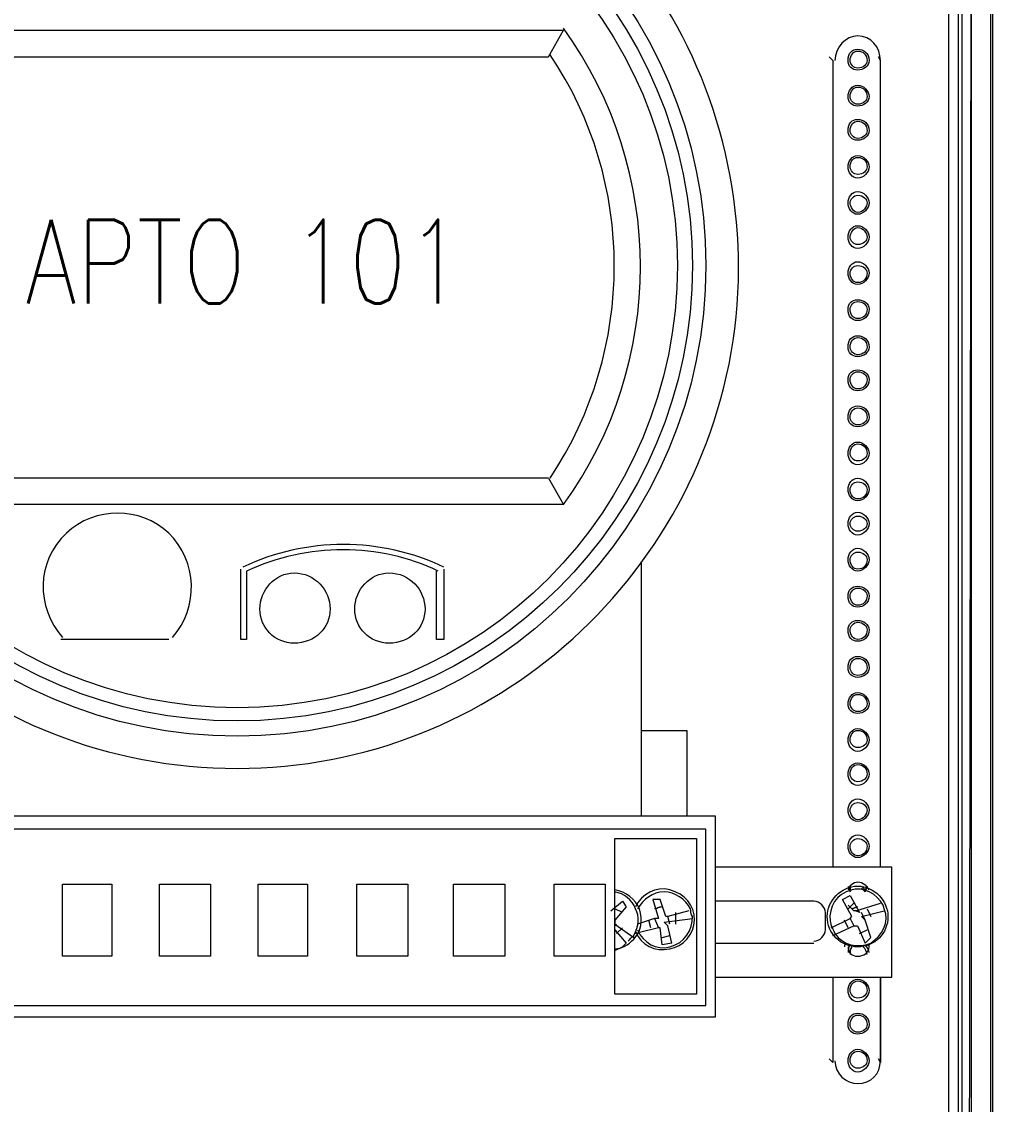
# Model space of a CAD drawing. Header units: metres. Extents: x 2999 to 3164, y 1641 to 1678.
# Drawn here: x 3003.38 to 3004.174, y 1653.873 to 1654.758 of the extents above; entities that cross this region are included whole.
import ezdxf

# ---------------------------------------------------------------- set-up
doc = ezdxf.new("R2010")
doc.units = ezdxf.units.M
doc.linetypes.add('CONTORNO_QUADRO_T', pattern=[0.35, 0.2, -0.15])
doc.styles.add('ROMANS', font='ROMANS.shx', dxfattribs={"width": 0.8, "height": 0.1})

msp = doc.modelspace()

# ---------------------------------------------------------------- linework, layer by layer
at = {"color": 7, "linetype": 'Continuous', "lineweight": 20, "true_color": 0x000007}
for points in [[(3004.14961, 1654.99513), (3004.1465, 1654.99823), (3004.14961, 1655.1317), (3004.1465, 1655.12704), (3004.1465, 1653.40594)], [(3004.13874, 1653.40594), (3004.13874, 1655.12704), (3004.13874, 1655.12704)], [(3004.17288, 1655.11773), (3004.17288, 1652.69204), (3004.17288, 1652.69204)], [(3004.17444, 1655.10997), (3004.17444, 1652.69049), (3004.17444, 1652.69049)], [(3004.15736, 1652.75412), (3004.15736, 1654.99978), (3004.14961, 1654.99513), (3004.14961, 1652.75412)], [(3004.15736, 1652.75412), (3004.15426, 1652.75722), (3004.15736, 1654.99978), (3004.15426, 1655.00289)], [(3003.28672, 1654.75147), (3003.8237, 1654.75147), (3003.8237, 1654.75147)], [(3003.29759, 1654.72975), (3003.81128, 1654.72975), (3003.8237, 1654.75147)], [(3004.04407, 1654.72664), (3004.04097, 1654.72975), (3004.04097, 1654.72975)], [(3004.04407, 1654.72664), (3004.04407, 1654.06706), (3004.04407, 1654.06706)], [(3004.04407, 1654.72664), (3004.04407, 1654.06706), (3004.04407, 1654.06706)], [(3004.08287, 1654.72664), (3004.08132, 1654.72975), (3004.08132, 1654.72975)], [(3004.08287, 1654.06706), (3004.08287, 1654.72664), (3004.08287, 1654.72664)], [(3004.08287, 1654.06706), (3004.08287, 1654.72664), (3004.08287, 1654.72664)], [(3003.81128, 1654.38521), (3003.29759, 1654.38521), (3003.29759, 1654.38521)], [(3003.81128, 1654.38521), (3003.8237, 1654.36349), (3003.8237, 1654.36349)], [(3003.8237, 1654.36349), (3003.28672, 1654.36349), (3003.28672, 1654.36349)], [(3003.88733, 1654.31693), (3003.88733, 1654.10897), (3003.88733, 1654.10897)], [(3003.56452, 1654.30917), (3003.56452, 1654.2533), (3003.55987, 1654.2533), (3003.55987, 1654.31072)], [(3003.72592, 1654.31072), (3003.72592, 1654.2533), (3003.71972, 1654.2533)], [(3003.71972, 1654.2533), (3003.71972, 1654.30917), (3003.71972, 1654.30917)], [(3003.50089, 1654.2533), (3003.41243, 1654.2533), (3003.41243, 1654.2533)], [(3003.88733, 1654.1788), (3003.92457, 1654.1788), (3003.92457, 1654.10897)], [(3003.15946, 1654.10897), (3003.94785, 1654.10897), (3003.94785, 1654.10897)], [(3003.94785, 1654.10897), (3003.94785, 1653.94446), (3003.94785, 1653.94446)], [(3003.94009, 1654.0981), (3003.17033, 1654.0981), (3003.17033, 1654.0981)], [(3003.94009, 1653.95377), (3003.94009, 1654.0981), (3003.94009, 1654.0981)], [(3003.8656, 1653.96308), (3003.8656, 1654.09034), (3003.8656, 1654.09034)], [(3003.8656, 1654.09034), (3003.93233, 1654.09034), (3003.93233, 1654.09034)], [(3003.93233, 1654.09034), (3003.93233, 1653.96308), (3003.93233, 1653.96308)], [(3004.09218, 1654.06706), (3003.94785, 1654.06706), (3003.94785, 1654.06706)], [(3004.09218, 1653.97705), (3004.09218, 1654.06706), (3004.09218, 1654.06706)], [(3003.41398, 1653.99412), (3003.41398, 1654.0531), (3003.41398, 1654.0531)], [(3003.41398, 1654.0531), (3003.45433, 1654.0531), (3003.45433, 1654.0531)], [(3003.45433, 1654.0531), (3003.45433, 1653.99412), (3003.45433, 1653.99412)], [(3003.53503, 1654.0531), (3003.53503, 1653.99412), (3003.49313, 1653.99412)], [(3003.49313, 1654.0531), (3003.53503, 1654.0531), (3003.53503, 1654.0531)], [(3003.49313, 1653.99412), (3003.49313, 1654.0531), (3003.49313, 1654.0531)], [(3003.57383, 1653.99412), (3003.57383, 1654.0531), (3003.57383, 1654.0531)], [(3003.57383, 1654.0531), (3003.61418, 1654.0531), (3003.61418, 1654.0531)], [(3003.61418, 1654.0531), (3003.61418, 1653.99412), (3003.61418, 1653.99412)], [(3003.65453, 1653.99412), (3003.65453, 1654.0531), (3003.65453, 1654.0531)], [(3003.65453, 1654.0531), (3003.69644, 1654.0531), (3003.69644, 1654.0531)], [(3003.69644, 1654.0531), (3003.69644, 1653.99412), (3003.69644, 1653.99412)], [(3003.77559, 1653.99412), (3003.73368, 1653.99412), (3003.73368, 1654.0531), (3003.77559, 1654.0531)], [(3003.77559, 1654.0531), (3003.77559, 1653.99412), (3003.77559, 1653.99412)], [(3003.81594, 1653.99412), (3003.81594, 1654.0531), (3003.85784, 1654.0531)], [(3003.85784, 1654.0531), (3003.85784, 1653.99412), (3003.85784, 1653.99412)], [(3004.05649, 1654.05155), (3004.05804, 1654.04689), (3004.05804, 1654.04689)], [(3004.05804, 1654.05155), (3004.05804, 1654.04844), (3004.05959, 1654.04844)], [(3004.07201, 1654.05155), (3004.07046, 1654.04844), (3004.06735, 1654.05155)], [(3004.07201, 1654.05155), (3004.07046, 1654.04689), (3004.06735, 1654.04999)], [(3004.04252, 1654.0174), (3004.05804, 1654.02516), (3004.05959, 1654.02671), (3004.05183, 1654.04068), (3004.05804, 1654.04379), (3004.0658, 1654.02982), (3004.0627, 1654.03137), (3004.08287, 1654.03758)], [(3003.86249, 1654.03137), (3003.87181, 1654.03913), (3003.87491, 1654.03447), (3003.8656, 1654.02361), (3003.8656, 1654.02051), (3003.88112, 1654.00964)], [(3003.92612, 1654.03137), (3003.90905, 1654.02671), (3003.9075, 1654.02671), (3003.90285, 1654.04068), (3003.89664, 1654.04068), (3003.90129, 1654.02516), (3003.89819, 1654.02516), (3003.88422, 1654.02051)], [(3003.9044, 1654.03447), (3003.89819, 1654.03292), (3003.89819, 1654.03292)], [(3004.02855, 1654.03913), (3003.94785, 1654.03913), (3003.94785, 1654.03913)], [(3004.06114, 1654.03758), (3004.05649, 1654.03292), (3004.05649, 1654.03292)], [(3004.05959, 1654.03292), (3004.05649, 1654.03603), (3004.05649, 1654.03603)], [(3004.06425, 1654.03447), (3004.05959, 1654.03292), (3004.05959, 1654.03292)], [(3004.06425, 1654.03137), (3004.06114, 1654.03137), (3004.05959, 1654.03292), (3004.06425, 1654.03447)], [(3003.87181, 1654.02982), (3003.8656, 1654.03292), (3003.8656, 1654.03292)], [(3003.89819, 1654.02516), (3003.90129, 1654.0174), (3003.90129, 1654.0174)], [(3003.91216, 1654.00499), (3003.90905, 1654.01895), (3003.90595, 1654.02206), (3003.92923, 1654.02516)], [(3003.91061, 1654.02051), (3003.90905, 1654.02671), (3003.90905, 1654.02671)], [(3003.91526, 1654.02982), (3003.91526, 1654.02051), (3003.91526, 1654.02051)], [(3004.03786, 1654.01585), (3004.03786, 1654.02982), (3004.03786, 1654.02982)], [(3004.05804, 1654.02516), (3004.06114, 1654.01895), (3004.06114, 1654.01895)], [(3004.06114, 1654.01895), (3004.06425, 1654.01895), (3004.07046, 1654.00499), (3004.07511, 1654.00964), (3004.07046, 1654.02361), (3004.06735, 1654.02671), (3004.08598, 1654.03137)], [(3004.07046, 1654.02361), (3004.06735, 1654.02982), (3004.06735, 1654.02982)], [(3004.07201, 1654.03292), (3004.07511, 1654.02671), (3004.07511, 1654.02671)], [(3003.8656, 1654.01895), (3003.86715, 1654.02051), (3003.86715, 1654.02051)], [(3003.8656, 1654.01585), (3003.87491, 1654.00499), (3003.87491, 1654.00499)], [(3003.87181, 1654.0174), (3003.86715, 1654.01275), (3003.86715, 1654.01275)], [(3003.91216, 1654.00499), (3003.9044, 1654.00343), (3003.90285, 1654.0174), (3003.90129, 1654.0174), (3003.88267, 1654.01275)], [(3003.89509, 1654.0174), (3003.89353, 1654.02361), (3003.89353, 1654.02361)], [(3004.04407, 1654.01119), (3004.06114, 1654.01895), (3004.06114, 1654.01895)], [(3004.05649, 1654.0174), (3004.05338, 1654.02361), (3004.05338, 1654.02361)], [(3004.0658, 1654.01275), (3004.07201, 1654.01585), (3004.07201, 1654.01585)], [(3003.9044, 1654.00964), (3003.91061, 1654.01119), (3003.91061, 1654.01119)], [(3003.8656, 1653.99878), (3003.87181, 1654.00188), (3003.87491, 1654.00499)], [(3003.94785, 1654.00499), (3004.02855, 1654.00499), (3004.02855, 1654.00499)], [(3004.05338, 1654.00343), (3004.05338, 1654.00188), (3004.05338, 1654.00188)], [(3004.07356, 1654.00188), (3004.07356, 1654.00343), (3004.07356, 1654.00343)], [(3003.45433, 1653.99412), (3003.41398, 1653.99412), (3003.41398, 1653.99412)], [(3003.61418, 1653.99412), (3003.57383, 1653.99412), (3003.57383, 1653.99412)], [(3003.69644, 1653.99412), (3003.65453, 1653.99412), (3003.65453, 1653.99412)], [(3003.85784, 1653.99412), (3003.81594, 1653.99412), (3003.81594, 1653.99412)], [(3003.94785, 1653.97705), (3004.09218, 1653.97705), (3004.09218, 1653.97705)], [(3004.04407, 1653.97705), (3004.04407, 1653.90721), (3004.04097, 1653.91032)], [(3004.04407, 1653.97705), (3004.04407, 1653.90721), (3004.04407, 1653.90721)], [(3004.08287, 1653.97705), (3004.08287, 1653.90721), (3004.08132, 1653.91032)], [(3004.08287, 1653.90721), (3004.08287, 1653.97705), (3004.08287, 1653.97705)], [(3003.93233, 1653.96308), (3003.8656, 1653.96308), (3003.8656, 1653.96308)], [(3003.17033, 1653.95377), (3003.94009, 1653.95377), (3003.94009, 1653.95377)], [(3003.94785, 1653.94446), (3003.15946, 1653.94446), (3003.15946, 1653.94446)]]:
    msp.add_lwpolyline(points, dxfattribs=at)
for points, knots in [([(3003.47296, 1654.96099), (3003.26655, 1654.91753), (3003.12687, 1654.72664), (3003.1486, 1654.51713), (3003.1486, 1654.51713), (3003.16877, 1654.30762), (3003.3457, 1654.14777), (3003.55676, 1654.14777), (3003.55676, 1654.14777), (3003.76627, 1654.14777), (3003.9432, 1654.30762), (3003.96492, 1654.51713), (3003.96492, 1654.51713), (3003.9851, 1654.72664), (3003.84542, 1654.91753), (3003.63901, 1654.96099)], [0, 0, 0, 0, 0.0625, 0.0625, 0.0625, 0.062501, 0.125, 0.125, 0.125, 0.125001, 0.1875, 0.1875, 0.1875, 0.187501, 1, 1, 1, 1]), ([(3003.94009, 1654.55903), (3003.94009, 1654.77165), (3003.76783, 1654.94236), (3003.55676, 1654.94236), (3003.55676, 1654.94236), (3003.34414, 1654.94236), (3003.17188, 1654.77165), (3003.17188, 1654.55903), (3003.17188, 1654.55903), (3003.17188, 1654.34642), (3003.34414, 1654.17415), (3003.55676, 1654.17415), (3003.55676, 1654.17415), (3003.76783, 1654.17415), (3003.94009, 1654.34642), (3003.94009, 1654.55903)], [0, 0, 0, 0, 0.0625, 0.0625, 0.0625, 0.062501, 0.125, 0.125, 0.125, 0.125001, 0.1875, 0.1875, 0.1875, 0.187501, 1, 1, 1, 1]), ([(3003.92923, 1654.55903), (3003.92923, 1654.76389), (3003.76162, 1654.9315), (3003.55676, 1654.9315), (3003.55676, 1654.9315), (3003.35035, 1654.9315), (3003.18429, 1654.76389), (3003.18429, 1654.55903), (3003.18429, 1654.55903), (3003.18429, 1654.35262), (3003.35035, 1654.18656), (3003.55676, 1654.18656), (3003.55676, 1654.18656), (3003.76162, 1654.18656), (3003.92923, 1654.35262), (3003.92923, 1654.55903)], [0, 0, 0, 0, 0.0625, 0.0625, 0.0625, 0.062501, 0.125, 0.125, 0.125, 0.125001, 0.1875, 0.1875, 0.1875, 0.187501, 1, 1, 1, 1]), ([(3003.91681, 1654.55903), (3003.91681, 1654.75768), (3003.75541, 1654.91908), (3003.55676, 1654.91908), (3003.55676, 1654.91908), (3003.35656, 1654.91908), (3003.19516, 1654.75768), (3003.19516, 1654.55903), (3003.19516, 1654.55903), (3003.19516, 1654.35883), (3003.35656, 1654.19743), (3003.55676, 1654.19743), (3003.55676, 1654.19743), (3003.75541, 1654.19743), (3003.91681, 1654.35883), (3003.91681, 1654.55903)], [0, 0, 0, 0, 0.0625, 0.0625, 0.0625, 0.062501, 0.125, 0.125, 0.125, 0.125001, 0.1875, 0.1875, 0.1875, 0.187501, 1, 1, 1, 1]), ([(3004.08287, 1654.72664), (3004.08287, 1654.73751), (3004.07511, 1654.74682), (3004.06425, 1654.74682), (3004.06425, 1654.74682), (3004.05494, 1654.74682), (3004.04562, 1654.73751), (3004.04562, 1654.72664)], [0, 0, 0, 0, 0.125, 0.125, 0.125, 0.125001, 1, 1, 1, 1]), ([(3004.08287, 1654.72664), (3004.08287, 1654.73751), (3004.07511, 1654.74682), (3004.06425, 1654.74682), (3004.06425, 1654.74682), (3004.05494, 1654.74682), (3004.04562, 1654.73751), (3004.04562, 1654.72664)], [0, 0, 0, 0, 0.125, 0.125, 0.125, 0.125001, 1, 1, 1, 1]), ([(3004.07356, 1654.72664), (3004.07356, 1654.73285), (3004.0689, 1654.73595), (3004.06425, 1654.73595), (3004.06425, 1654.73595), (3004.05959, 1654.73595), (3004.05649, 1654.73285), (3004.05649, 1654.72664), (3004.05649, 1654.72664), (3004.05649, 1654.72199), (3004.05959, 1654.71888), (3004.06425, 1654.71888), (3004.06425, 1654.71888), (3004.0689, 1654.71888), (3004.07356, 1654.72199), (3004.07356, 1654.72664)], [0, 0, 0, 0, 0.0625, 0.0625, 0.0625, 0.062501, 0.125, 0.125, 0.125, 0.125001, 0.1875, 0.1875, 0.1875, 0.187501, 1, 1, 1, 1]), ([(3004.07201, 1654.72664), (3004.07201, 1654.7313), (3004.0689, 1654.7344), (3004.06425, 1654.7344), (3004.06425, 1654.7344), (3004.06114, 1654.7344), (3004.05804, 1654.7313), (3004.05804, 1654.72664), (3004.05804, 1654.72664), (3004.05804, 1654.72354), (3004.06114, 1654.72043), (3004.06425, 1654.72043), (3004.06425, 1654.72043), (3004.0689, 1654.72043), (3004.07201, 1654.72354), (3004.07201, 1654.72664)], [0, 0, 0, 0, 0.0625, 0.0625, 0.0625, 0.062501, 0.125, 0.125, 0.125, 0.125001, 0.1875, 0.1875, 0.1875, 0.187501, 1, 1, 1, 1]), ([(3004.07356, 1654.69716), (3004.07356, 1654.70181), (3004.0689, 1654.70647), (3004.06425, 1654.70647), (3004.06425, 1654.70647), (3004.05959, 1654.70647), (3004.05649, 1654.70181), (3004.05649, 1654.69716), (3004.05649, 1654.69716), (3004.05649, 1654.6925), (3004.05959, 1654.6894), (3004.06425, 1654.6894), (3004.06425, 1654.6894), (3004.0689, 1654.6894), (3004.07356, 1654.6925), (3004.07356, 1654.69716)], [0, 0, 0, 0, 0.0625, 0.0625, 0.0625, 0.062501, 0.125, 0.125, 0.125, 0.125001, 0.1875, 0.1875, 0.1875, 0.187501, 1, 1, 1, 1]), ([(3004.07201, 1654.69716), (3004.07201, 1654.70181), (3004.0689, 1654.70491), (3004.06425, 1654.70491), (3004.06425, 1654.70491), (3004.06114, 1654.70491), (3004.05804, 1654.70181), (3004.05804, 1654.69716), (3004.05804, 1654.69716), (3004.05804, 1654.69405), (3004.06114, 1654.69095), (3004.06425, 1654.69095), (3004.06425, 1654.69095), (3004.0689, 1654.69095), (3004.07201, 1654.69405), (3004.07201, 1654.69716)], [0, 0, 0, 0, 0.0625, 0.0625, 0.0625, 0.062501, 0.125, 0.125, 0.125, 0.125001, 0.1875, 0.1875, 0.1875, 0.187501, 1, 1, 1, 1]), ([(3004.07356, 1654.66922), (3004.07356, 1654.67543), (3004.0689, 1654.67853), (3004.06425, 1654.67853), (3004.06425, 1654.67853), (3004.05959, 1654.67853), (3004.05649, 1654.67543), (3004.05649, 1654.66922), (3004.05649, 1654.66922), (3004.05649, 1654.66456), (3004.05959, 1654.66146), (3004.06425, 1654.66146), (3004.06425, 1654.66146), (3004.0689, 1654.66146), (3004.07356, 1654.66456), (3004.07356, 1654.66922)], [0, 0, 0, 0, 0.0625, 0.0625, 0.0625, 0.062501, 0.125, 0.125, 0.125, 0.125001, 0.1875, 0.1875, 0.1875, 0.187501, 1, 1, 1, 1]), ([(3004.07201, 1654.66922), (3004.07201, 1654.67388), (3004.0689, 1654.67698), (3004.06425, 1654.67698), (3004.06425, 1654.67698), (3004.06114, 1654.67698), (3004.05804, 1654.67388), (3004.05804, 1654.66922), (3004.05804, 1654.66922), (3004.05804, 1654.66612), (3004.06114, 1654.66301), (3004.06425, 1654.66301), (3004.06425, 1654.66301), (3004.0689, 1654.66301), (3004.07201, 1654.66612), (3004.07201, 1654.66922)], [0, 0, 0, 0, 0.0625, 0.0625, 0.0625, 0.062501, 0.125, 0.125, 0.125, 0.125001, 0.1875, 0.1875, 0.1875, 0.187501, 1, 1, 1, 1]), ([(3004.07356, 1654.63973), (3004.07356, 1654.64439), (3004.0689, 1654.64904), (3004.06425, 1654.64904), (3004.06425, 1654.64904), (3004.05959, 1654.64904), (3004.05649, 1654.64439), (3004.05649, 1654.63973), (3004.05649, 1654.63973), (3004.05649, 1654.63508), (3004.05959, 1654.63042), (3004.06425, 1654.63042), (3004.06425, 1654.63042), (3004.0689, 1654.63042), (3004.07356, 1654.63508), (3004.07356, 1654.63973)], [0, 0, 0, 0, 0.0625, 0.0625, 0.0625, 0.062501, 0.125, 0.125, 0.125, 0.125001, 0.1875, 0.1875, 0.1875, 0.187501, 1, 1, 1, 1]), ([(3004.07201, 1654.63973), (3004.07201, 1654.64439), (3004.0689, 1654.64749), (3004.06425, 1654.64749), (3004.06425, 1654.64749), (3004.06114, 1654.64749), (3004.05804, 1654.64439), (3004.05804, 1654.63973), (3004.05804, 1654.63973), (3004.05804, 1654.63663), (3004.06114, 1654.63353), (3004.06425, 1654.63353), (3004.06425, 1654.63353), (3004.0689, 1654.63353), (3004.07201, 1654.63663), (3004.07201, 1654.63973)], [0, 0, 0, 0, 0.0625, 0.0625, 0.0625, 0.062501, 0.125, 0.125, 0.125, 0.125001, 0.1875, 0.1875, 0.1875, 0.187501, 1, 1, 1, 1]), ([(3004.07356, 1654.61025), (3004.07356, 1654.6149), (3004.0689, 1654.61956), (3004.06425, 1654.61956), (3004.06425, 1654.61956), (3004.05959, 1654.61956), (3004.05649, 1654.6149), (3004.05649, 1654.61025), (3004.05649, 1654.61025), (3004.05649, 1654.60559), (3004.05959, 1654.60093), (3004.06425, 1654.60093), (3004.06425, 1654.60093), (3004.0689, 1654.60093), (3004.07356, 1654.60559), (3004.07356, 1654.61025)], [0, 0, 0, 0, 0.0625, 0.0625, 0.0625, 0.062501, 0.125, 0.125, 0.125, 0.125001, 0.1875, 0.1875, 0.1875, 0.187501, 1, 1, 1, 1]), ([(3004.07201, 1654.61025), (3004.07201, 1654.61335), (3004.0689, 1654.61645), (3004.06425, 1654.61645), (3004.06425, 1654.61645), (3004.06114, 1654.61645), (3004.05804, 1654.61335), (3004.05804, 1654.61025), (3004.05804, 1654.61025), (3004.05804, 1654.60714), (3004.06114, 1654.60249), (3004.06425, 1654.60249), (3004.06425, 1654.60249), (3004.0689, 1654.60249), (3004.07201, 1654.60714), (3004.07201, 1654.61025)], [0, 0, 0, 0, 0.0625, 0.0625, 0.0625, 0.062501, 0.125, 0.125, 0.125, 0.125001, 0.1875, 0.1875, 0.1875, 0.187501, 1, 1, 1, 1]), ([(3004.07356, 1654.58231), (3004.07356, 1654.58697), (3004.0689, 1654.59162), (3004.06425, 1654.59162), (3004.06425, 1654.59162), (3004.05959, 1654.59162), (3004.05649, 1654.58697), (3004.05649, 1654.58231), (3004.05649, 1654.58231), (3004.05649, 1654.57766), (3004.05959, 1654.573), (3004.06425, 1654.573), (3004.06425, 1654.573), (3004.0689, 1654.573), (3004.07356, 1654.57766), (3004.07356, 1654.58231)], [0, 0, 0, 0, 0.0625, 0.0625, 0.0625, 0.062501, 0.125, 0.125, 0.125, 0.125001, 0.1875, 0.1875, 0.1875, 0.187501, 1, 1, 1, 1]), ([(3004.07201, 1654.58231), (3004.07201, 1654.58541), (3004.0689, 1654.59007), (3004.06425, 1654.59007), (3004.06425, 1654.59007), (3004.06114, 1654.59007), (3004.05804, 1654.58541), (3004.05804, 1654.58231), (3004.05804, 1654.58231), (3004.05804, 1654.57921), (3004.06114, 1654.5761), (3004.06425, 1654.5761), (3004.06425, 1654.5761), (3004.0689, 1654.5761), (3004.07201, 1654.57921), (3004.07201, 1654.58231)], [0, 0, 0, 0, 0.0625, 0.0625, 0.0625, 0.062501, 0.125, 0.125, 0.125, 0.125001, 0.1875, 0.1875, 0.1875, 0.187501, 1, 1, 1, 1]), ([(3004.07356, 1654.55282), (3004.07356, 1654.55748), (3004.0689, 1654.56214), (3004.06425, 1654.56214), (3004.06425, 1654.56214), (3004.05959, 1654.56214), (3004.05649, 1654.55748), (3004.05649, 1654.55282), (3004.05649, 1654.55282), (3004.05649, 1654.54817), (3004.05959, 1654.54351), (3004.06425, 1654.54351), (3004.06425, 1654.54351), (3004.0689, 1654.54351), (3004.07356, 1654.54817), (3004.07356, 1654.55282)], [0, 0, 0, 0, 0.0625, 0.0625, 0.0625, 0.062501, 0.125, 0.125, 0.125, 0.125001, 0.1875, 0.1875, 0.1875, 0.187501, 1, 1, 1, 1]), ([(3004.07201, 1654.55282), (3004.07201, 1654.55593), (3004.0689, 1654.55903), (3004.06425, 1654.55903), (3004.06425, 1654.55903), (3004.06114, 1654.55903), (3004.05804, 1654.55593), (3004.05804, 1654.55282), (3004.05804, 1654.55282), (3004.05804, 1654.54817), (3004.06114, 1654.54506), (3004.06425, 1654.54506), (3004.06425, 1654.54506), (3004.0689, 1654.54506), (3004.07201, 1654.54817), (3004.07201, 1654.55282)], [0, 0, 0, 0, 0.0625, 0.0625, 0.0625, 0.062501, 0.125, 0.125, 0.125, 0.125001, 0.1875, 0.1875, 0.1875, 0.187501, 1, 1, 1, 1]), ([(3004.07356, 1654.52334), (3004.07356, 1654.52799), (3004.0689, 1654.5311), (3004.06425, 1654.5311), (3004.06425, 1654.5311), (3004.05959, 1654.5311), (3004.05649, 1654.52799), (3004.05649, 1654.52334), (3004.05649, 1654.52334), (3004.05649, 1654.51713), (3004.05959, 1654.51403), (3004.06425, 1654.51403), (3004.06425, 1654.51403), (3004.0689, 1654.51403), (3004.07356, 1654.51713), (3004.07356, 1654.52334)], [0, 0, 0, 0, 0.0625, 0.0625, 0.0625, 0.062501, 0.125, 0.125, 0.125, 0.125001, 0.1875, 0.1875, 0.1875, 0.187501, 1, 1, 1, 1]), ([(3004.07201, 1654.52334), (3004.07201, 1654.52644), (3004.0689, 1654.52954), (3004.06425, 1654.52954), (3004.06425, 1654.52954), (3004.06114, 1654.52954), (3004.05804, 1654.52644), (3004.05804, 1654.52334), (3004.05804, 1654.52334), (3004.05804, 1654.51868), (3004.06114, 1654.51558), (3004.06425, 1654.51558), (3004.06425, 1654.51558), (3004.0689, 1654.51558), (3004.07201, 1654.51868), (3004.07201, 1654.52334)], [0, 0, 0, 0, 0.0625, 0.0625, 0.0625, 0.062501, 0.125, 0.125, 0.125, 0.125001, 0.1875, 0.1875, 0.1875, 0.187501, 1, 1, 1, 1]), ([(3004.07356, 1654.4923), (3004.07356, 1654.49851), (3004.0689, 1654.50161), (3004.06425, 1654.50161), (3004.06425, 1654.50161), (3004.05959, 1654.50161), (3004.05649, 1654.49851), (3004.05649, 1654.4923), (3004.05649, 1654.4923), (3004.05649, 1654.48764), (3004.05959, 1654.48454), (3004.06425, 1654.48454), (3004.06425, 1654.48454), (3004.0689, 1654.48454), (3004.07356, 1654.48764), (3004.07356, 1654.4923)], [0, 0, 0, 0, 0.0625, 0.0625, 0.0625, 0.062501, 0.125, 0.125, 0.125, 0.125001, 0.1875, 0.1875, 0.1875, 0.187501, 1, 1, 1, 1]), ([(3004.07201, 1654.4923), (3004.07201, 1654.49695), (3004.0689, 1654.50006), (3004.06425, 1654.50006), (3004.06425, 1654.50006), (3004.06114, 1654.50006), (3004.05804, 1654.49695), (3004.05804, 1654.4923), (3004.05804, 1654.4923), (3004.05804, 1654.48919), (3004.06114, 1654.48609), (3004.06425, 1654.48609), (3004.06425, 1654.48609), (3004.0689, 1654.48609), (3004.07201, 1654.48919), (3004.07201, 1654.4923)], [0, 0, 0, 0, 0.0625, 0.0625, 0.0625, 0.062501, 0.125, 0.125, 0.125, 0.125001, 0.1875, 0.1875, 0.1875, 0.187501, 1, 1, 1, 1]), ([(3004.07356, 1654.46592), (3004.07356, 1654.47057), (3004.0689, 1654.47367), (3004.06425, 1654.47367), (3004.06425, 1654.47367), (3004.05959, 1654.47367), (3004.05649, 1654.47057), (3004.05649, 1654.46592), (3004.05649, 1654.46592), (3004.05649, 1654.45971), (3004.05959, 1654.4566), (3004.06425, 1654.4566), (3004.06425, 1654.4566), (3004.0689, 1654.4566), (3004.07356, 1654.45971), (3004.07356, 1654.46592)], [0, 0, 0, 0, 0.0625, 0.0625, 0.0625, 0.062501, 0.125, 0.125, 0.125, 0.125001, 0.1875, 0.1875, 0.1875, 0.187501, 1, 1, 1, 1]), ([(3004.07201, 1654.46592), (3004.07201, 1654.46902), (3004.0689, 1654.47212), (3004.06425, 1654.47212), (3004.06425, 1654.47212), (3004.06114, 1654.47212), (3004.05804, 1654.46902), (3004.05804, 1654.46592), (3004.05804, 1654.46592), (3004.05804, 1654.46126), (3004.06114, 1654.45816), (3004.06425, 1654.45816), (3004.06425, 1654.45816), (3004.0689, 1654.45816), (3004.07201, 1654.46126), (3004.07201, 1654.46592)], [0, 0, 0, 0, 0.0625, 0.0625, 0.0625, 0.062501, 0.125, 0.125, 0.125, 0.125001, 0.1875, 0.1875, 0.1875, 0.187501, 1, 1, 1, 1]), ([(3004.07356, 1654.43488), (3004.07356, 1654.44108), (3004.0689, 1654.44419), (3004.06425, 1654.44419), (3004.06425, 1654.44419), (3004.05959, 1654.44419), (3004.05649, 1654.44108), (3004.05649, 1654.43488), (3004.05649, 1654.43488), (3004.05649, 1654.43022), (3004.05959, 1654.42712), (3004.06425, 1654.42712), (3004.06425, 1654.42712), (3004.0689, 1654.42712), (3004.07356, 1654.43022), (3004.07356, 1654.43488)], [0, 0, 0, 0, 0.0625, 0.0625, 0.0625, 0.062501, 0.125, 0.125, 0.125, 0.125001, 0.1875, 0.1875, 0.1875, 0.187501, 1, 1, 1, 1]), ([(3004.07201, 1654.43488), (3004.07201, 1654.43953), (3004.0689, 1654.44264), (3004.06425, 1654.44264), (3004.06425, 1654.44264), (3004.06114, 1654.44264), (3004.05804, 1654.43953), (3004.05804, 1654.43488), (3004.05804, 1654.43488), (3004.05804, 1654.43177), (3004.06114, 1654.42867), (3004.06425, 1654.42867), (3004.06425, 1654.42867), (3004.0689, 1654.42867), (3004.07201, 1654.43177), (3004.07201, 1654.43488)], [0, 0, 0, 0, 0.0625, 0.0625, 0.0625, 0.062501, 0.125, 0.125, 0.125, 0.125001, 0.1875, 0.1875, 0.1875, 0.187501, 1, 1, 1, 1]), ([(3004.07356, 1654.40539), (3004.07356, 1654.41004), (3004.0689, 1654.4147), (3004.06425, 1654.4147), (3004.06425, 1654.4147), (3004.05959, 1654.4147), (3004.05649, 1654.41004), (3004.05649, 1654.40539), (3004.05649, 1654.40539), (3004.05649, 1654.40073), (3004.05959, 1654.39608), (3004.06425, 1654.39608), (3004.06425, 1654.39608), (3004.0689, 1654.39608), (3004.07356, 1654.40073), (3004.07356, 1654.40539)], [0, 0, 0, 0, 0.0625, 0.0625, 0.0625, 0.062501, 0.125, 0.125, 0.125, 0.125001, 0.1875, 0.1875, 0.1875, 0.187501, 1, 1, 1, 1]), ([(3004.07201, 1654.40539), (3004.07201, 1654.41004), (3004.0689, 1654.41315), (3004.06425, 1654.41315), (3004.06425, 1654.41315), (3004.06114, 1654.41315), (3004.05804, 1654.41004), (3004.05804, 1654.40539), (3004.05804, 1654.40539), (3004.05804, 1654.40229), (3004.06114, 1654.39918), (3004.06425, 1654.39918), (3004.06425, 1654.39918), (3004.0689, 1654.39918), (3004.07201, 1654.40229), (3004.07201, 1654.40539)], [0, 0, 0, 0, 0.0625, 0.0625, 0.0625, 0.062501, 0.125, 0.125, 0.125, 0.125001, 0.1875, 0.1875, 0.1875, 0.187501, 1, 1, 1, 1]), ([(3004.07356, 1654.3759), (3004.07356, 1654.38056), (3004.0689, 1654.38521), (3004.06425, 1654.38521), (3004.06425, 1654.38521), (3004.05959, 1654.38521), (3004.05649, 1654.38056), (3004.05649, 1654.3759), (3004.05649, 1654.3759), (3004.05649, 1654.37125), (3004.05959, 1654.36659), (3004.06425, 1654.36659), (3004.06425, 1654.36659), (3004.0689, 1654.36659), (3004.07356, 1654.37125), (3004.07356, 1654.3759)], [0, 0, 0, 0, 0.0625, 0.0625, 0.0625, 0.062501, 0.125, 0.125, 0.125, 0.125001, 0.1875, 0.1875, 0.1875, 0.187501, 1, 1, 1, 1]), ([(3004.07201, 1654.3759), (3004.07201, 1654.37901), (3004.0689, 1654.38211), (3004.06425, 1654.38211), (3004.06425, 1654.38211), (3004.06114, 1654.38211), (3004.05804, 1654.37901), (3004.05804, 1654.3759), (3004.05804, 1654.3759), (3004.05804, 1654.37125), (3004.06114, 1654.36814), (3004.06425, 1654.36814), (3004.06425, 1654.36814), (3004.0689, 1654.36814), (3004.07201, 1654.37125), (3004.07201, 1654.3759)], [0, 0, 0, 0, 0.0625, 0.0625, 0.0625, 0.062501, 0.125, 0.125, 0.125, 0.125001, 0.1875, 0.1875, 0.1875, 0.187501, 1, 1, 1, 1]), ([(3003.504, 1654.25485), (3003.52572, 1654.27968), (3003.52417, 1654.31693), (3003.50089, 1654.34021), (3003.50089, 1654.34021), (3003.47761, 1654.36193), (3003.44037, 1654.36193), (3003.41709, 1654.34021), (3003.41709, 1654.34021), (3003.39225, 1654.31693), (3003.39225, 1654.27968), (3003.41398, 1654.25485)], [0, 0, 0, 0, 0.083333, 0.083333, 0.083333, 0.083334, 0.166667, 0.166667, 0.166667, 0.166668, 1, 1, 1, 1]), ([(3004.07356, 1654.34797), (3004.07356, 1654.35262), (3004.0689, 1654.35728), (3004.06425, 1654.35728), (3004.06425, 1654.35728), (3004.05959, 1654.35728), (3004.05649, 1654.35262), (3004.05649, 1654.34797), (3004.05649, 1654.34797), (3004.05649, 1654.34331), (3004.05959, 1654.33866), (3004.06425, 1654.33866), (3004.06425, 1654.33866), (3004.0689, 1654.33866), (3004.07356, 1654.34331), (3004.07356, 1654.34797)], [0, 0, 0, 0, 0.0625, 0.0625, 0.0625, 0.062501, 0.125, 0.125, 0.125, 0.125001, 0.1875, 0.1875, 0.1875, 0.187501, 1, 1, 1, 1]), ([(3004.07201, 1654.34797), (3004.07201, 1654.35107), (3004.0689, 1654.35417), (3004.06425, 1654.35417), (3004.06425, 1654.35417), (3004.06114, 1654.35417), (3004.05804, 1654.35107), (3004.05804, 1654.34797), (3004.05804, 1654.34797), (3004.05804, 1654.34486), (3004.06114, 1654.34176), (3004.06425, 1654.34176), (3004.06425, 1654.34176), (3004.0689, 1654.34176), (3004.07201, 1654.34486), (3004.07201, 1654.34797)], [0, 0, 0, 0, 0.0625, 0.0625, 0.0625, 0.062501, 0.125, 0.125, 0.125, 0.125001, 0.1875, 0.1875, 0.1875, 0.187501, 1, 1, 1, 1]), ([(3004.07356, 1654.31848), (3004.07356, 1654.32314), (3004.0689, 1654.32779), (3004.06425, 1654.32779), (3004.06425, 1654.32779), (3004.05959, 1654.32779), (3004.05649, 1654.32314), (3004.05649, 1654.31848), (3004.05649, 1654.31848), (3004.05649, 1654.31382), (3004.05959, 1654.30917), (3004.06425, 1654.30917), (3004.06425, 1654.30917), (3004.0689, 1654.30917), (3004.07356, 1654.31382), (3004.07356, 1654.31848)], [0, 0, 0, 0, 0.0625, 0.0625, 0.0625, 0.062501, 0.125, 0.125, 0.125, 0.125001, 0.1875, 0.1875, 0.1875, 0.187501, 1, 1, 1, 1]), ([(3004.07201, 1654.31848), (3004.07201, 1654.32158), (3004.0689, 1654.32469), (3004.06425, 1654.32469), (3004.06425, 1654.32469), (3004.06114, 1654.32469), (3004.05804, 1654.32158), (3004.05804, 1654.31848), (3004.05804, 1654.31848), (3004.05804, 1654.31382), (3004.06114, 1654.31072), (3004.06425, 1654.31072), (3004.06425, 1654.31072), (3004.0689, 1654.31072), (3004.07201, 1654.31382), (3004.07201, 1654.31848)], [0, 0, 0, 0, 0.0625, 0.0625, 0.0625, 0.062501, 0.125, 0.125, 0.125, 0.125001, 0.1875, 0.1875, 0.1875, 0.187501, 1, 1, 1, 1]), ([(3003.63281, 1654.27813), (3003.63281, 1654.29365), (3003.62039, 1654.30762), (3003.60332, 1654.30762), (3003.60332, 1654.30762), (3003.5878, 1654.30762), (3003.57538, 1654.29365), (3003.57538, 1654.27813), (3003.57538, 1654.27813), (3003.57538, 1654.26261), (3003.5878, 1654.25019), (3003.60332, 1654.25019), (3003.60332, 1654.25019), (3003.62039, 1654.25019), (3003.63281, 1654.26261), (3003.63281, 1654.27813)], [0, 0, 0, 0, 0.0625, 0.0625, 0.0625, 0.062501, 0.125, 0.125, 0.125, 0.125001, 0.1875, 0.1875, 0.1875, 0.187501, 1, 1, 1, 1]), ([(3003.7104, 1654.27813), (3003.7104, 1654.29365), (3003.69799, 1654.30762), (3003.68092, 1654.30762), (3003.68092, 1654.30762), (3003.6654, 1654.30762), (3003.65298, 1654.29365), (3003.65298, 1654.27813), (3003.65298, 1654.27813), (3003.65298, 1654.26261), (3003.6654, 1654.25019), (3003.68092, 1654.25019), (3003.68092, 1654.25019), (3003.69799, 1654.25019), (3003.7104, 1654.26261), (3003.7104, 1654.27813)], [0, 0, 0, 0, 0.0625, 0.0625, 0.0625, 0.062501, 0.125, 0.125, 0.125, 0.125001, 0.1875, 0.1875, 0.1875, 0.187501, 1, 1, 1, 1]), ([(3004.07356, 1654.28899), (3004.07356, 1654.29365), (3004.0689, 1654.29675), (3004.06425, 1654.29675), (3004.06425, 1654.29675), (3004.05959, 1654.29675), (3004.05649, 1654.29365), (3004.05649, 1654.28899), (3004.05649, 1654.28899), (3004.05649, 1654.28279), (3004.05959, 1654.27968), (3004.06425, 1654.27968), (3004.06425, 1654.27968), (3004.0689, 1654.27968), (3004.07356, 1654.28279), (3004.07356, 1654.28899)], [0, 0, 0, 0, 0.0625, 0.0625, 0.0625, 0.062501, 0.125, 0.125, 0.125, 0.125001, 0.1875, 0.1875, 0.1875, 0.187501, 1, 1, 1, 1]), ([(3004.07201, 1654.28899), (3004.07201, 1654.2921), (3004.0689, 1654.2952), (3004.06425, 1654.2952), (3004.06425, 1654.2952), (3004.06114, 1654.2952), (3004.05804, 1654.2921), (3004.05804, 1654.28899), (3004.05804, 1654.28899), (3004.05804, 1654.28434), (3004.06114, 1654.28123), (3004.06425, 1654.28123), (3004.06425, 1654.28123), (3004.0689, 1654.28123), (3004.07201, 1654.28434), (3004.07201, 1654.28899)], [0, 0, 0, 0, 0.0625, 0.0625, 0.0625, 0.062501, 0.125, 0.125, 0.125, 0.125001, 0.1875, 0.1875, 0.1875, 0.187501, 1, 1, 1, 1]), ([(3004.07356, 1654.26106), (3004.07356, 1654.26571), (3004.0689, 1654.26882), (3004.06425, 1654.26882), (3004.06425, 1654.26882), (3004.05959, 1654.26882), (3004.05649, 1654.26571), (3004.05649, 1654.26106), (3004.05649, 1654.26106), (3004.05649, 1654.25485), (3004.05959, 1654.25175), (3004.06425, 1654.25175), (3004.06425, 1654.25175), (3004.0689, 1654.25175), (3004.07356, 1654.25485), (3004.07356, 1654.26106)], [0, 0, 0, 0, 0.0625, 0.0625, 0.0625, 0.062501, 0.125, 0.125, 0.125, 0.125001, 0.1875, 0.1875, 0.1875, 0.187501, 1, 1, 1, 1]), ([(3004.07201, 1654.26106), (3004.07201, 1654.26416), (3004.0689, 1654.26727), (3004.06425, 1654.26727), (3004.06425, 1654.26727), (3004.06114, 1654.26727), (3004.05804, 1654.26416), (3004.05804, 1654.26106), (3004.05804, 1654.26106), (3004.05804, 1654.2564), (3004.06114, 1654.2533), (3004.06425, 1654.2533), (3004.06425, 1654.2533), (3004.0689, 1654.2533), (3004.07201, 1654.2564), (3004.07201, 1654.26106)], [0, 0, 0, 0, 0.0625, 0.0625, 0.0625, 0.062501, 0.125, 0.125, 0.125, 0.125001, 0.1875, 0.1875, 0.1875, 0.187501, 1, 1, 1, 1]), ([(3004.07356, 1654.23002), (3004.07356, 1654.23623), (3004.0689, 1654.23933), (3004.06425, 1654.23933), (3004.06425, 1654.23933), (3004.05959, 1654.23933), (3004.05649, 1654.23623), (3004.05649, 1654.23002), (3004.05649, 1654.23002), (3004.05649, 1654.22536), (3004.05959, 1654.22226), (3004.06425, 1654.22226), (3004.06425, 1654.22226), (3004.0689, 1654.22226), (3004.07356, 1654.22536), (3004.07356, 1654.23002)], [0, 0, 0, 0, 0.0625, 0.0625, 0.0625, 0.062501, 0.125, 0.125, 0.125, 0.125001, 0.1875, 0.1875, 0.1875, 0.187501, 1, 1, 1, 1]), ([(3004.07201, 1654.23002), (3004.07201, 1654.23467), (3004.0689, 1654.23778), (3004.06425, 1654.23778), (3004.06425, 1654.23778), (3004.06114, 1654.23778), (3004.05804, 1654.23467), (3004.05804, 1654.23002), (3004.05804, 1654.23002), (3004.05804, 1654.22692), (3004.06114, 1654.22381), (3004.06425, 1654.22381), (3004.06425, 1654.22381), (3004.0689, 1654.22381), (3004.07201, 1654.22692), (3004.07201, 1654.23002)], [0, 0, 0, 0, 0.0625, 0.0625, 0.0625, 0.062501, 0.125, 0.125, 0.125, 0.125001, 0.1875, 0.1875, 0.1875, 0.187501, 1, 1, 1, 1]), ([(3004.07356, 1654.20053), (3004.07356, 1654.20519), (3004.0689, 1654.20984), (3004.06425, 1654.20984), (3004.06425, 1654.20984), (3004.05959, 1654.20984), (3004.05649, 1654.20519), (3004.05649, 1654.20053), (3004.05649, 1654.20053), (3004.05649, 1654.19588), (3004.05959, 1654.19277), (3004.06425, 1654.19277), (3004.06425, 1654.19277), (3004.0689, 1654.19277), (3004.07356, 1654.19588), (3004.07356, 1654.20053)], [0, 0, 0, 0, 0.0625, 0.0625, 0.0625, 0.062501, 0.125, 0.125, 0.125, 0.125001, 0.1875, 0.1875, 0.1875, 0.187501, 1, 1, 1, 1]), ([(3004.07201, 1654.20053), (3004.07201, 1654.20519), (3004.0689, 1654.20829), (3004.06425, 1654.20829), (3004.06425, 1654.20829), (3004.06114, 1654.20829), (3004.05804, 1654.20519), (3004.05804, 1654.20053), (3004.05804, 1654.20053), (3004.05804, 1654.19743), (3004.06114, 1654.19432), (3004.06425, 1654.19432), (3004.06425, 1654.19432), (3004.0689, 1654.19432), (3004.07201, 1654.19743), (3004.07201, 1654.20053)], [0, 0, 0, 0, 0.0625, 0.0625, 0.0625, 0.062501, 0.125, 0.125, 0.125, 0.125001, 0.1875, 0.1875, 0.1875, 0.187501, 1, 1, 1, 1]), ([(3004.07356, 1654.17105), (3004.07356, 1654.1757), (3004.0689, 1654.18036), (3004.06425, 1654.18036), (3004.06425, 1654.18036), (3004.05959, 1654.18036), (3004.05649, 1654.1757), (3004.05649, 1654.17105), (3004.05649, 1654.17105), (3004.05649, 1654.16639), (3004.05959, 1654.16173), (3004.06425, 1654.16173), (3004.06425, 1654.16173), (3004.0689, 1654.16173), (3004.07356, 1654.16639), (3004.07356, 1654.17105)], [0, 0, 0, 0, 0.0625, 0.0625, 0.0625, 0.062501, 0.125, 0.125, 0.125, 0.125001, 0.1875, 0.1875, 0.1875, 0.187501, 1, 1, 1, 1]), ([(3004.07201, 1654.17105), (3004.07201, 1654.1757), (3004.0689, 1654.1788), (3004.06425, 1654.1788), (3004.06425, 1654.1788), (3004.06114, 1654.1788), (3004.05804, 1654.1757), (3004.05804, 1654.17105), (3004.05804, 1654.17105), (3004.05804, 1654.16794), (3004.06114, 1654.16484), (3004.06425, 1654.16484), (3004.06425, 1654.16484), (3004.0689, 1654.16484), (3004.07201, 1654.16794), (3004.07201, 1654.17105)], [0, 0, 0, 0, 0.0625, 0.0625, 0.0625, 0.062501, 0.125, 0.125, 0.125, 0.125001, 0.1875, 0.1875, 0.1875, 0.187501, 1, 1, 1, 1]), ([(3004.07356, 1654.14311), (3004.07356, 1654.14777), (3004.0689, 1654.15242), (3004.06425, 1654.15242), (3004.06425, 1654.15242), (3004.05959, 1654.15242), (3004.05649, 1654.14777), (3004.05649, 1654.14311), (3004.05649, 1654.14311), (3004.05649, 1654.13845), (3004.05959, 1654.1338), (3004.06425, 1654.1338), (3004.06425, 1654.1338), (3004.0689, 1654.1338), (3004.07356, 1654.13845), (3004.07356, 1654.14311)], [0, 0, 0, 0, 0.0625, 0.0625, 0.0625, 0.062501, 0.125, 0.125, 0.125, 0.125001, 0.1875, 0.1875, 0.1875, 0.187501, 1, 1, 1, 1]), ([(3004.07201, 1654.14311), (3004.07201, 1654.14777), (3004.0689, 1654.15087), (3004.06425, 1654.15087), (3004.06425, 1654.15087), (3004.06114, 1654.15087), (3004.05804, 1654.14777), (3004.05804, 1654.14311), (3004.05804, 1654.14311), (3004.05804, 1654.14001), (3004.06114, 1654.1369), (3004.06425, 1654.1369), (3004.06425, 1654.1369), (3004.0689, 1654.1369), (3004.07201, 1654.14001), (3004.07201, 1654.14311)], [0, 0, 0, 0, 0.0625, 0.0625, 0.0625, 0.062501, 0.125, 0.125, 0.125, 0.125001, 0.1875, 0.1875, 0.1875, 0.187501, 1, 1, 1, 1]), ([(3004.07356, 1654.11362), (3004.07356, 1654.11828), (3004.0689, 1654.12293), (3004.06425, 1654.12293), (3004.06425, 1654.12293), (3004.05959, 1654.12293), (3004.05649, 1654.11828), (3004.05649, 1654.11362), (3004.05649, 1654.11362), (3004.05649, 1654.10897), (3004.05959, 1654.10431), (3004.06425, 1654.10431), (3004.06425, 1654.10431), (3004.0689, 1654.10431), (3004.07356, 1654.10897), (3004.07356, 1654.11362)], [0, 0, 0, 0, 0.0625, 0.0625, 0.0625, 0.062501, 0.125, 0.125, 0.125, 0.125001, 0.1875, 0.1875, 0.1875, 0.187501, 1, 1, 1, 1]), ([(3004.07201, 1654.11362), (3004.07201, 1654.11673), (3004.0689, 1654.11983), (3004.06425, 1654.11983), (3004.06425, 1654.11983), (3004.06114, 1654.11983), (3004.05804, 1654.11673), (3004.05804, 1654.11362), (3004.05804, 1654.11362), (3004.05804, 1654.11052), (3004.06114, 1654.10586), (3004.06425, 1654.10586), (3004.06425, 1654.10586), (3004.0689, 1654.10586), (3004.07201, 1654.11052), (3004.07201, 1654.11362)], [0, 0, 0, 0, 0.0625, 0.0625, 0.0625, 0.062501, 0.125, 0.125, 0.125, 0.125001, 0.1875, 0.1875, 0.1875, 0.187501, 1, 1, 1, 1]), ([(3004.07356, 1654.08414), (3004.07356, 1654.08879), (3004.0689, 1654.09345), (3004.06425, 1654.09345), (3004.06425, 1654.09345), (3004.05959, 1654.09345), (3004.05649, 1654.08879), (3004.05649, 1654.08414), (3004.05649, 1654.08414), (3004.05649, 1654.07948), (3004.05959, 1654.07482), (3004.06425, 1654.07482), (3004.06425, 1654.07482), (3004.0689, 1654.07482), (3004.07356, 1654.07948), (3004.07356, 1654.08414)], [0, 0, 0, 0, 0.0625, 0.0625, 0.0625, 0.062501, 0.125, 0.125, 0.125, 0.125001, 0.1875, 0.1875, 0.1875, 0.187501, 1, 1, 1, 1]), ([(3004.07201, 1654.08414), (3004.07201, 1654.08724), (3004.0689, 1654.09034), (3004.06425, 1654.09034), (3004.06425, 1654.09034), (3004.06114, 1654.09034), (3004.05804, 1654.08724), (3004.05804, 1654.08414), (3004.05804, 1654.08414), (3004.05804, 1654.07948), (3004.06114, 1654.07638), (3004.06425, 1654.07638), (3004.06425, 1654.07638), (3004.0689, 1654.07638), (3004.07201, 1654.07948), (3004.07201, 1654.08414)], [0, 0, 0, 0, 0.0625, 0.0625, 0.0625, 0.062501, 0.125, 0.125, 0.125, 0.125001, 0.1875, 0.1875, 0.1875, 0.187501, 1, 1, 1, 1]), ([(3003.88267, 1654.0143), (3003.88733, 1654.00343), (3003.89819, 1653.99723), (3003.91061, 1654.00033), (3003.91061, 1654.00033), (3003.92147, 1654.00188), (3003.93078, 1654.01275), (3003.93078, 1654.02361), (3003.93078, 1654.02361), (3003.93078, 1654.03603), (3003.92302, 1654.04534), (3003.91061, 1654.04844), (3003.91061, 1654.04844), (3003.89974, 1654.05155), (3003.88733, 1654.04534), (3003.88267, 1654.03447)], [0, 0, 0, 0, 0.0625, 0.0625, 0.0625, 0.062501, 0.125, 0.125, 0.125, 0.125001, 0.1875, 0.1875, 0.1875, 0.187501, 1, 1, 1, 1]), ([(3004.08287, 1654.03913), (3004.07666, 1654.04844), (3004.06425, 1654.05155), (3004.05494, 1654.04689), (3004.05494, 1654.04689), (3004.04407, 1654.04223), (3004.03942, 1654.02982), (3004.04252, 1654.01895)], [0, 0, 0, 0, 0.125, 0.125, 0.125, 0.125001, 1, 1, 1, 1]), ([(3004.08908, 1654.02671), (3004.08908, 1654.03913), (3004.07822, 1654.05155), (3004.06425, 1654.05155), (3004.06425, 1654.05155), (3004.05028, 1654.05155), (3004.03942, 1654.03913), (3004.03942, 1654.02671), (3004.03942, 1654.02671), (3004.03942, 1654.01275), (3004.05028, 1654.00188), (3004.06425, 1654.00188), (3004.06425, 1654.00188), (3004.07822, 1654.00188), (3004.08908, 1654.01275), (3004.08908, 1654.02671)], [0, 0, 0, 0, 0.0625, 0.0625, 0.0625, 0.062501, 0.125, 0.125, 0.125, 0.125001, 0.1875, 0.1875, 0.1875, 0.187501, 1, 1, 1, 1]), ([(3004.07356, 1654.04844), (3004.07201, 1654.05155), (3004.0689, 1654.05465), (3004.06425, 1654.05465), (3004.06425, 1654.05465), (3004.06114, 1654.05465), (3004.05649, 1654.05155), (3004.05649, 1654.04844)], [0, 0, 0, 0, 0.125, 0.125, 0.125, 0.125001, 1, 1, 1, 1]), ([(3003.88112, 1654.00809), (3003.88733, 1654.0143), (3003.88888, 1654.02361), (3003.88577, 1654.03292), (3003.88577, 1654.03292), (3003.88267, 1654.04068), (3003.87491, 1654.04689), (3003.8656, 1654.04844)], [0, 0, 0, 0, 0.125, 0.125, 0.125, 0.125001, 1, 1, 1, 1]), ([(3003.88112, 1654.01119), (3003.88577, 1654.01895), (3003.88577, 1654.02671), (3003.88267, 1654.03292), (3003.88267, 1654.03292), (3003.87957, 1654.04068), (3003.87336, 1654.04534), (3003.8656, 1654.04689)], [0, 0, 0, 0, 0.125, 0.125, 0.125, 0.125001, 1, 1, 1, 1]), ([(3003.92768, 1654.03292), (3003.92302, 1654.04068), (3003.91526, 1654.04689), (3003.90595, 1654.04689), (3003.90595, 1654.04689), (3003.89664, 1654.04689), (3003.88888, 1654.04068), (3003.88422, 1654.03292)], [0, 0, 0, 0, 0.125, 0.125, 0.125, 0.125001, 1, 1, 1, 1]), ([(3003.88422, 1654.01585), (3003.88888, 1654.00499), (3003.89974, 1653.99878), (3003.91061, 1654.00188), (3003.91061, 1654.00188), (3003.92302, 1654.00499), (3003.92923, 1654.01585), (3003.92923, 1654.02671)], [0, 0, 0, 0, 0.125, 0.125, 0.125, 0.125001, 1, 1, 1, 1]), ([(3004.04562, 1654.01275), (3004.05183, 1654.00343), (3004.06425, 1654.00033), (3004.07511, 1654.00499), (3004.07511, 1654.00499), (3004.08442, 1654.01119), (3004.09063, 1654.02206), (3004.08598, 1654.03292)], [0, 0, 0, 0, 0.125, 0.125, 0.125, 0.125001, 1, 1, 1, 1]), ([(3004.05649, 1654.00188), (3004.05649, 1653.99723), (3004.05959, 1653.99412), (3004.06425, 1653.99412), (3004.06425, 1653.99412), (3004.0689, 1653.99412), (3004.07356, 1653.99723), (3004.07356, 1654.00188)], [0, 0, 0, 0, 0.125, 0.125, 0.125, 0.125001, 1, 1, 1, 1]), ([(3004.07356, 1653.96619), (3004.07356, 1653.97084), (3004.0689, 1653.9755), (3004.06425, 1653.9755), (3004.06425, 1653.9755), (3004.05959, 1653.9755), (3004.05649, 1653.97084), (3004.05649, 1653.96619), (3004.05649, 1653.96619), (3004.05649, 1653.96153), (3004.05959, 1653.95688), (3004.06425, 1653.95688), (3004.06425, 1653.95688), (3004.0689, 1653.95688), (3004.07356, 1653.96153), (3004.07356, 1653.96619)], [0, 0, 0, 0, 0.0625, 0.0625, 0.0625, 0.062501, 0.125, 0.125, 0.125, 0.125001, 0.1875, 0.1875, 0.1875, 0.187501, 1, 1, 1, 1]), ([(3004.07201, 1653.96619), (3004.07201, 1653.97084), (3004.0689, 1653.97395), (3004.06425, 1653.97395), (3004.06425, 1653.97395), (3004.06114, 1653.97395), (3004.05804, 1653.97084), (3004.05804, 1653.96619), (3004.05804, 1653.96619), (3004.05804, 1653.96308), (3004.06114, 1653.95998), (3004.06425, 1653.95998), (3004.06425, 1653.95998), (3004.0689, 1653.95998), (3004.07201, 1653.96308), (3004.07201, 1653.96619)], [0, 0, 0, 0, 0.0625, 0.0625, 0.0625, 0.062501, 0.125, 0.125, 0.125, 0.125001, 0.1875, 0.1875, 0.1875, 0.187501, 1, 1, 1, 1]), ([(3004.07356, 1653.93825), (3004.07356, 1653.94446), (3004.0689, 1653.94756), (3004.06425, 1653.94756), (3004.06425, 1653.94756), (3004.05959, 1653.94756), (3004.05649, 1653.94446), (3004.05649, 1653.93825), (3004.05649, 1653.93825), (3004.05649, 1653.9336), (3004.05959, 1653.93049), (3004.06425, 1653.93049), (3004.06425, 1653.93049), (3004.0689, 1653.93049), (3004.07356, 1653.9336), (3004.07356, 1653.93825)], [0, 0, 0, 0, 0.0625, 0.0625, 0.0625, 0.062501, 0.125, 0.125, 0.125, 0.125001, 0.1875, 0.1875, 0.1875, 0.187501, 1, 1, 1, 1]), ([(3004.07201, 1653.93825), (3004.07201, 1653.94291), (3004.0689, 1653.94601), (3004.06425, 1653.94601), (3004.06425, 1653.94601), (3004.06114, 1653.94601), (3004.05804, 1653.94291), (3004.05804, 1653.93825), (3004.05804, 1653.93825), (3004.05804, 1653.93515), (3004.06114, 1653.93205), (3004.06425, 1653.93205), (3004.06425, 1653.93205), (3004.0689, 1653.93205), (3004.07201, 1653.93515), (3004.07201, 1653.93825)], [0, 0, 0, 0, 0.0625, 0.0625, 0.0625, 0.062501, 0.125, 0.125, 0.125, 0.125001, 0.1875, 0.1875, 0.1875, 0.187501, 1, 1, 1, 1]), ([(3004.07356, 1653.90877), (3004.07356, 1653.91342), (3004.0689, 1653.91808), (3004.06425, 1653.91808), (3004.06425, 1653.91808), (3004.05959, 1653.91808), (3004.05649, 1653.91342), (3004.05649, 1653.90877), (3004.05649, 1653.90877), (3004.05649, 1653.90411), (3004.05959, 1653.89945), (3004.06425, 1653.89945), (3004.06425, 1653.89945), (3004.0689, 1653.89945), (3004.07356, 1653.90411), (3004.07356, 1653.90877)], [0, 0, 0, 0, 0.0625, 0.0625, 0.0625, 0.062501, 0.125, 0.125, 0.125, 0.125001, 0.1875, 0.1875, 0.1875, 0.187501, 1, 1, 1, 1]), ([(3004.07201, 1653.90877), (3004.07201, 1653.91342), (3004.0689, 1653.91653), (3004.06425, 1653.91653), (3004.06425, 1653.91653), (3004.06114, 1653.91653), (3004.05804, 1653.91342), (3004.05804, 1653.90877), (3004.05804, 1653.90877), (3004.05804, 1653.90566), (3004.06114, 1653.90256), (3004.06425, 1653.90256), (3004.06425, 1653.90256), (3004.0689, 1653.90256), (3004.07201, 1653.90566), (3004.07201, 1653.90877)], [0, 0, 0, 0, 0.0625, 0.0625, 0.0625, 0.062501, 0.125, 0.125, 0.125, 0.125001, 0.1875, 0.1875, 0.1875, 0.187501, 1, 1, 1, 1]), ([(3004.04562, 1653.90877), (3004.04562, 1653.8979), (3004.05494, 1653.89014), (3004.06425, 1653.89014), (3004.06425, 1653.89014), (3004.07511, 1653.89014), (3004.08287, 1653.8979), (3004.08287, 1653.90877)], [0, 0, 0, 0, 0.125, 0.125, 0.125, 0.125001, 1, 1, 1, 1]), ([(3004.04562, 1653.90877), (3004.04562, 1653.8979), (3004.05494, 1653.89014), (3004.06425, 1653.89014), (3004.06425, 1653.89014), (3004.07511, 1653.89014), (3004.08287, 1653.8979), (3004.08287, 1653.90877)], [0, 0, 0, 0, 0.125, 0.125, 0.125, 0.125001, 1, 1, 1, 1])]:
    msp.add_open_spline(points, degree=3, knots=knots, dxfattribs=at)
for points in [[(3003.8237, 1654.36349), (3003.9075, 1654.47988), (3003.9075, 1654.63663), (3003.8237, 1654.75303)], [(3003.81283, 1654.38521), (3003.88267, 1654.49075), (3003.88267, 1654.62732), (3003.81283, 1654.7313)], [(3003.72592, 1654.31227), (3003.67471, 1654.3371), (3003.61263, 1654.3371), (3003.56142, 1654.31227)], [(3003.72127, 1654.30917), (3003.67316, 1654.33245), (3003.61418, 1654.33245), (3003.56452, 1654.30917)], [(3003.9044, 1654.03447), (3003.90285, 1654.03447), (3003.90129, 1654.03447), (3003.89974, 1654.03292)], [(3004.03786, 1654.02982), (3004.03786, 1654.03447), (3004.03321, 1654.03913), (3004.02855, 1654.03913)], [(3004.08598, 1654.03292), (3004.08598, 1654.03447), (3004.08442, 1654.03758), (3004.08287, 1654.03913)], [(3003.92923, 1654.02671), (3003.92768, 1654.02827), (3003.92768, 1654.03137), (3003.92768, 1654.03292)], [(3004.02855, 1654.00654), (3004.03321, 1654.00654), (3004.03786, 1654.01119), (3004.03786, 1654.01585)], [(3004.04252, 1654.01895), (3004.04407, 1654.0174), (3004.04407, 1654.01585), (3004.04562, 1654.01275)], [(3003.8656, 1654.00033), (3003.87181, 1654.00033), (3003.87646, 1654.00343), (3003.88112, 1654.00809)], [(3003.87646, 1654.00654), (3003.87801, 1654.00809), (3003.87957, 1654.00964), (3003.88112, 1654.01119)], [(3004.05804, 1654.00343), (3004.05649, 1654.00188), (3004.05649, 1653.99878), (3004.05649, 1653.99723)], [(3004.05959, 1654.00188), (3004.05804, 1654.00033), (3004.05804, 1653.99723), (3004.05804, 1653.99568)], [(3004.07201, 1653.99568), (3004.07201, 1653.99723), (3004.07046, 1654.00033), (3004.0689, 1654.00188)], [(3004.07356, 1653.99723), (3004.07356, 1653.99878), (3004.07201, 1654.00188), (3004.07046, 1654.00343)]]:
    msp.add_open_spline(points, degree=3, dxfattribs=at)

# ---------------------------------------------------------------- texts
at = {"linetype": 'CONTORNO_QUADRO_T', "insert": (3003.56274, 1654.56228), "char_height": 0.068351, "attachment_point": 5, "style": 'ROMANS'}
msp.add_mtext_dynamic_manual_height_columns('APTO 101', width=0.9077457, gutter_width=0.68351, heights=[0], dxfattribs=at)

doc.saveas('drawing.dxf')
